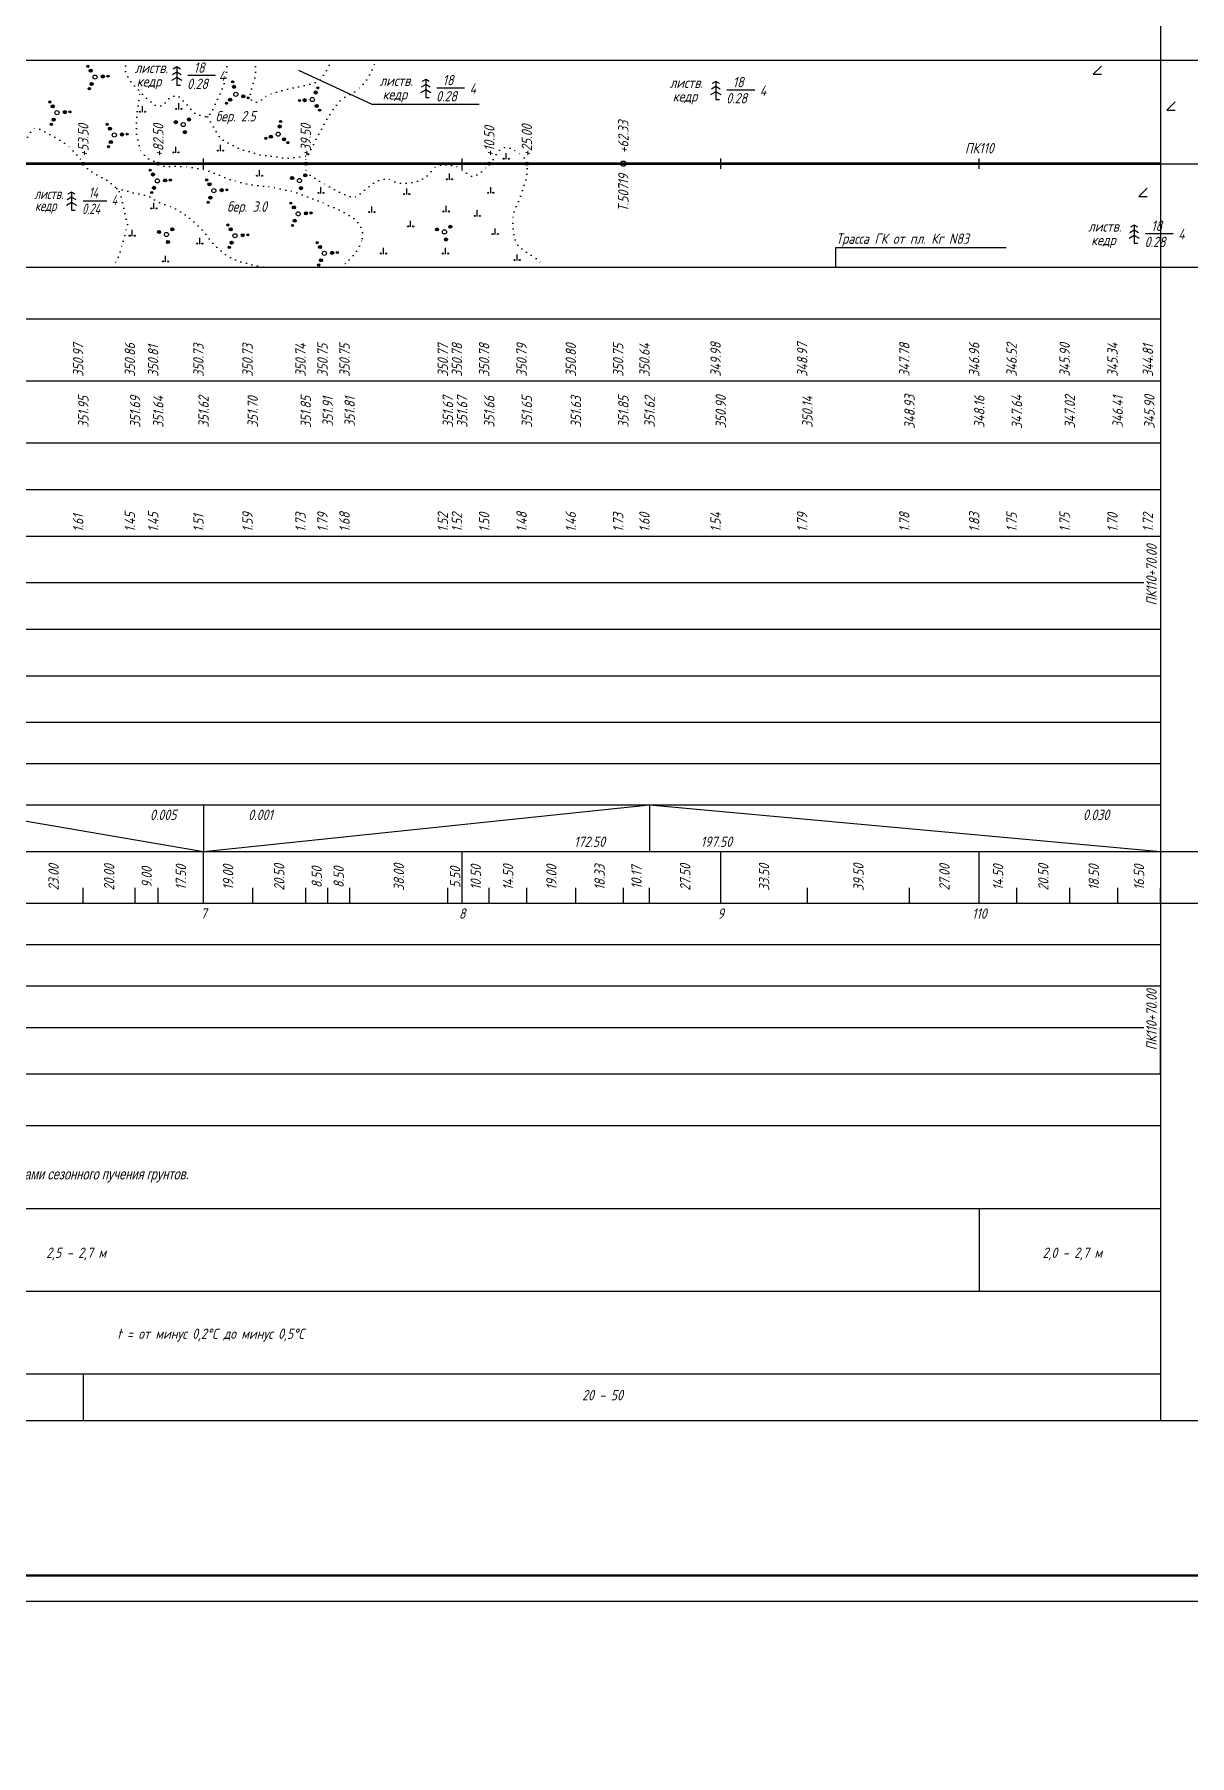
# Model space of a CAD drawing. Extents: x 0 to 1709, y -39 to 624.
# Drawn here: x 439.7 to 663.1, y 0 to 332.8 of the extents above; entities that cross this region are included whole.
import ezdxf
from ezdxf import colors
from ezdxf.entities.mleader import LeaderData, LeaderLine
from ezdxf.enums import TextEntityAlignment as Align
from ezdxf.math import Vec2, Vec3

# ---------------------------------------------------------------- set-up
doc = ezdxf.new("R2010")
doc.units = 0
doc.linetypes.add('ИИDot', pattern=[1, 0, -1])
doc.layers.add('ИИ_ОФОРМЛЕНИЕ_025', color=7, linetype='Continuous', lineweight=25)
doc.layers.add('ИИ_ПРОФИЛЬ_025', color=7, linetype='Continuous', lineweight=25)
for name, color, linetype in [('Отметки красные', 7, 'Continuous'), ('Подвал', 7, 'Continuous'), ('ТХ-Л', 140, 'Continuous')]:
    doc.layers.add(name, color=color, linetype=linetype)
doc.styles.add('VNIPISIMPLEXCUR', font='simplex.shx', dxfattribs={"width": 0.8, "oblique": 15})
doc.dimstyles.new('ИИ-1000-м-dm$2', dxfattribs={"dimtxt": 2.5, "dimasz": 2.5, "dimexe": 1.25, "dimexo": 0, "dimgap": 1, "dimtad": 2, "dimtoh": 1, "dimzin": 1, "dimdsep": 46, "dimtxsty": 'VNIPISIMPLEXCUR', "dimcen": 2.5, "dimaunit": 1, "dimazin": 0, "dimtfac": 1, "dimtmove": 1, "dimatfit": 2, "dimfxl": 1, "dimarcsym": 0})

# ---------------------------------------------------------------- blocks, each defined once
blk = doc.blocks.new('ИИ053952')
at = {"linetype": 'Continuous', "lineweight": 25}
h = blk.add_hatch(color=0, dxfattribs=at)
edge = h.paths.add_edge_path()
edge.add_arc((-1.31, 2.13), 0.2, 0, 360)
h = blk.add_hatch(color=0, dxfattribs=at)
edge = h.paths.add_edge_path()
edge.add_arc((-0.79, 1.28), 0.3, 0, 360)
h = blk.add_hatch(color=0, dxfattribs=at)
edge = h.paths.add_edge_path()
edge.add_arc((1.5, 0.04), 0.3, 0, 360)
h = blk.add_hatch(color=0, dxfattribs=at)
edge = h.paths.add_edge_path()
edge.add_arc((2.5, 0.07), 0.2, 0, 360)
h = blk.add_hatch(color=0, dxfattribs=at)
edge = h.paths.add_edge_path()
edge.add_arc((-1.19, -2.2), 0.2, 0, 360)
h = blk.add_hatch(color=0, dxfattribs=at)
edge = h.paths.add_edge_path()
edge.add_arc((-0.71, -1.32), 0.3, 0, 360)
at = {"color": 0, "linetype": 'Continuous', "lineweight": 25}
for centre, radius in [((-1.31, 2.13), 0.2), ((-0.79, 1.28), 0.3), ((0, 0), 0.4), ((1.5, 0.04), 0.3), ((2.5, 0.07), 0.2), ((-1.19, -2.2), 0.2), ((-0.71, -1.32), 0.3)]:
    blk.add_circle(centre, radius, dxfattribs=at)
blk = doc.blocks.new('ИИ05407')
at = {"linetype": 'Continuous', "lineweight": 25}
h = blk.add_hatch(color=0, dxfattribs=at)
edge = h.paths.add_edge_path()
edge.add_arc((-0.5, 0.1), 0.1, 0, 360)
h = blk.add_hatch(color=0, dxfattribs=at)
edge = h.paths.add_edge_path()
edge.add_arc((0.5, 0.1), 0.1, 0, 360)
at = {"color": 0, "linetype": 'Continuous', "lineweight": 25}
blk.add_lwpolyline([(0, 0), (0, 1.2)], dxfattribs=at)
for centre in [(-0.5, 0.1), (0.5, 0.1)]:
    blk.add_circle(centre, 0.1, dxfattribs=at)
blk = doc.blocks.new('ИИ053951')
at = {"linetype": 'Continuous', "lineweight": 25}
h = blk.add_hatch(color=0, dxfattribs=at)
edge = h.paths.add_edge_path()
edge.add_arc((-1.4, 0.53), 0.3, 0, 360)
h = blk.add_hatch(color=0, dxfattribs=at)
edge = h.paths.add_edge_path()
edge.add_arc((1.16, 0.95), 0.3, 0, 360)
h = blk.add_hatch(color=0, dxfattribs=at)
edge = h.paths.add_edge_path()
edge.add_arc((0.24, -1.48), 0.3, 0, 360)
at = {"color": 0, "linetype": 'Continuous', "lineweight": 25}
for centre, radius in [((-1.4, 0.53), 0.3), ((0, 0), 0.4), ((1.16, 0.95), 0.3), ((0.24, -1.48), 0.3)]:
    blk.add_circle(centre, radius, dxfattribs=at)
blk = doc.blocks.new('ИИ05382')
at = {"color": 0, "linetype": 'Continuous', "lineweight": 25}
blk.add_lwpolyline([(1.6, 1.6), (0, 0), (1.6, 0)], dxfattribs=at)
blk = doc.blocks.new('ИИ053672А')
at = {"color": 0, "linetype": 'Continuous'}
for points in [[(0.7, 3.1), (0, 3.5), (-0.7, 3.1)], [(0, 3.5), (0, 0), (0.7, 0)], [(1, 0.92), (0, 1.5), (-1, 0.92)], [(0.85, 2.01), (0, 2.5), (-0.85, 2.01)]]:
    blk.add_lwpolyline(points, dxfattribs=at)
at = {"color": 0, "linetype": 'Continuous', "style": 'VNIPISIMPLEXCUR', "oblique": 15, "width": 0.8}
blk.add_attdef('RACE1', text='', height=2, dxfattribs=at).set_placement((-2, 2.25), align=Align.RIGHT)
blk.add_attdef('HEIGHT', (2, 2.25), '', height=2, dxfattribs=at)
blk.add_attdef('RACE2', text='', height=2, dxfattribs=at).set_placement((-2, 1.25), align=Align.TOP_RIGHT)
blk.add_attdef('THICKNESS', text='', height=2, dxfattribs=at).set_placement((2, 1.25), align=Align.TOP_LEFT)
blk.add_attdef('DISTANCE', text='', height=2, dxfattribs=at).set_placement((8.5, 1.75), align=Align.MIDDLE_LEFT)
blk = doc.blocks.new('ИИ03А2Х4')
at = {"color": 0, "linetype": 'Continuous', "lineweight": 25}
blk.add_lwpolyline([(0, 0), (0, 594), (1682, 594), (1682, 0)], close=True, dxfattribs=at)
at = {"color": 0, "linetype": 'Continuous', "lineweight": 50}
blk.add_lwpolyline([(20, 5), (20, 589), (1677, 589), (1677, 5)], close=True, dxfattribs=at)
at = {"color": 0, "linetype": 'Continuous', "style": 'VNIPISIMPLEXCUR', "oblique": 15, "width": 0.8, "flags": 8}
blk.add_attdef('FORMAT', text='', height=2.5, dxfattribs=at).set_placement((1677, 1.25), align=Align.RIGHT)
blk = doc.blocks.new('ИИ15002')
at = {"linetype": 'Continuous', "lineweight": 25}
h = blk.add_hatch(color=0, dxfattribs=at)
edge = h.paths.add_edge_path()
edge.add_arc((0, 0), 0.3, 0, 360)
at = {"color": 0, "linetype": 'Continuous', "lineweight": 25}
blk.add_circle((0, 0), 0.3, dxfattribs=at)
at = {"color": 0, "linetype": 'Continuous', "style": 'VNIPISIMPLEXCUR', "oblique": 15, "width": 0.8}
blk.add_attdef('STATIONING', (1, 1.3), '', height=2, rotation=90, dxfattribs=at)
at = {"color": 7, "linetype": 'Continuous', "style": 'VNIPISIMPLEXCUR', "oblique": 15, "width": 0.8}
blk.add_attdef('HEIGHT', text='', height=2, dxfattribs=at).set_placement((0, -1.3), align=Align.TOP_CENTER)
blk = doc.blocks.new('*D28')
at = {"layer": 'Defpoints', "color": 0, "transparency": 16777216}
for p in [(776.65, 327.81), (778.93, 312.4), (122.44, 307.81), (1072.44, 307.81), (775.73, 287.81)]:
    blk.add_point(p, dxfattribs=at)
at = {"layer": 'ИИ_ПРОФИЛЬ_025', "color": 0, "lineweight": -2, "transparency": 16777216}
for p, q in [((780.01, 311.54), (784.53, 316.17)), ((784.53, 316.17), (792.1, 316.17))]:
    blk.add_line(p, q, dxfattribs=at)
blk.add_arc((776.19, 307.81), 5.34, 21.5746, 67.1139, dxfattribs=at)
at = {"layer": 'ИИ_ПРОФИЛЬ_025', "color": 0, "transparency": 16777216}
for points in [[(778.2, 312.41), (778.34, 313.06), (776.31, 313.15)], [(781.48, 309.84), (780.83, 309.71), (781.53, 307.81)]]:
    blk.add_solid(points, dxfattribs=at)
at = {"layer": 'ИИ_ПРОФИЛЬ_025', "color": 0, "transparency": 16777216, "insert": (788.56, 317.86), "char_height": 2, "attachment_point": 5, "style": 'VNIPISIMPLEXCUR'}
blk.add_mtext("88°41'", dxfattribs=at)

msp = doc.modelspace()

# ---------------------------------------------------------------- linework, layer by layer
at = {"layer": 'ИИ_ПРОФИЛЬ_025', "flags": 128}
for points in [[(122.4412, 327.81), (1122.4412, 327.81)], [(469.3961, 324.909), (474.774, 324.909)], [(525.6989, 319.2662), (505.0136, 319.2662), (490.8331, 325.8182)], [(517.5318, 322.4986), (522.9097, 322.4986)], [(573.6361, 322.1111), (579.014, 322.1111)], [(278.4412, 307.81), (759.7704, 307.81)], [(472.4412, 306.81), (472.4412, 308.81)], [(522.4412, 306.81), (522.4412, 308.81)], [(572.4412, 306.81), (572.4412, 308.81)], [(622.4412, 306.81), (622.4412, 308.81)], [(449.1687, 300.6336), (453.7088, 300.6336)], [(654.5454, 294.3304), (659.9234, 294.3304)], [(627.6026, 291.523), (594.6505, 291.523), (594.6505, 287.821)], [(122.4412, 287.821), (1122.4412, 287.821)], [(122.4412, 287.81), (1122.4412, 287.81)], [(122.4412, 277.81), (657.4412, 277.81)], [(122.4412, 265.81), (657.4412, 265.81)], [(122.4412, 253.81), (657.4412, 253.81)], [(122.4412, 244.81), (657.4412, 244.81)], [(122.4412, 235.81), (657.4412, 235.81)], [(122.4412, 226.81), (654.2412, 226.81)], [(122.4412, 217.81), (657.4412, 217.81)], [(122.4412, 208.81), (657.4412, 208.81)], [(122.4412, 199.81), (657.4412, 199.81)], [(122.4412, 191.81), (657.4412, 191.81)], [(122.4412, 183.81), (657.4412, 183.81)], [(122.4412, 174.81), (1122.4412, 174.81)], [(472.4412, 164.81), (472.4412, 174.81)], [(522.4412, 164.81), (522.4412, 174.81)], [(572.4412, 164.81), (572.4412, 174.81)], [(622.4412, 164.81), (622.4412, 174.81)], [(449.1912, 164.81), (449.1912, 167.81)], [(459.1912, 164.81), (459.1912, 167.81)], [(463.6912, 164.81), (463.6912, 167.81)], [(481.9412, 164.81), (481.9412, 167.81)], [(492.1912, 164.81), (492.1912, 167.81)], [(496.4412, 164.81), (496.4412, 167.81)], [(500.6912, 164.81), (500.6912, 167.81)], [(519.6912, 164.81), (519.6912, 167.81)], [(527.6912, 164.81), (527.6912, 167.81)], [(534.9412, 164.81), (534.9412, 167.81)], [(544.4412, 164.81), (544.4412, 167.81)], [(553.6062, 164.81), (553.6062, 167.81)], [(558.6912, 164.81), (558.6912, 167.81)], [(589.1912, 164.81), (589.1912, 167.81)], [(608.9412, 164.81), (608.9412, 167.81)], [(629.6912, 164.81), (629.6912, 167.81)], [(639.9412, 164.81), (639.9412, 167.81)], [(649.1912, 164.81), (649.1912, 167.81)], [(657.4412, 164.81), (657.4412, 167.81)], [(122.4412, 164.81), (1122.4412, 164.81)], [(122.4412, 156.81), (657.4412, 156.81)], [(122.4412, 148.81), (657.4412, 148.81)], [(122.4412, 140.81), (654.2412, 140.81)], [(122.4412, 131.81), (657.4412, 131.81)], [(122.4412, 121.81), (657.4412, 121.81)], [(657.4412, 121.81), (657.4412, 64.81)], [(122.4412, 105.81), (657.4412, 105.81)], [(622.4412, 105.81), (622.4412, 89.81)], [(122.4412, 89.81), (657.4412, 89.81)], [(122.4412, 73.81), (657.4412, 73.81)], [(449.1912, 73.81), (449.1912, 64.81)], [(122.4412, 64.81), (1122.4412, 64.81)], [(122.4412, 34.81), (1122.4412, 34.81)]]:
    msp.add_lwpolyline(points, dxfattribs=at)
at = {"layer": 'ИИ_ПРОФИЛЬ_025', "linetype": 'ИИDot', "flags": 128}
for points in [[(457.2752, 327.81), (457.3809, 325.2513), (458.4997, 323.5457), (460.1866, 321.7175), (461.6828, 320.1905), (463.2439, 319.0261), (464.5449, 319.0261), (465.4903, 320.2314), (466.2535, 320.8595), (467.5978, 320.8595), (469.0289, 319.4296), (469.9656, 318.352), (471.0931, 317.2796), (472.1685, 317.1009), (473.2141, 316.8602), (474.1373, 318.0405), (474.8052, 319.5624), (475.7072, 321.4417), (476.3316, 323.0095), (476.826, 324.5772), (476.9127, 326.0123), (476.9127, 327.81)], [(497.2209, 327.81), (495.8404, 325.2023), (495.4527, 324.6108), (495.0544, 324.1435), (494.6453, 323.8004), (494.4368, 323.6753), (493.8134, 323.4323), (492.1149, 322.978), (488.5201, 322.2064), (487.6281, 321.9889), (486.8242, 321.7633), (486.1085, 321.5296), (485.4809, 321.2878), (484.9415, 321.038), (484.4903, 320.78), (483.5245, 320.0648), (483.2496, 319.9084), (482.9923, 319.7975), (482.7527, 319.732), (482.5307, 319.7121), (482.3264, 319.7375), (482.1397, 319.8085), (481.8313, 320.0299), (481.6177, 320.3194), (481.4989, 320.6769), (481.4748, 321.1024), (481.5823, 321.8578), (481.8351, 322.7451), (482.2126, 323.7832), (482.3158, 324.2086), (482.3938, 324.6862), (482.4745, 325.798), (482.4547, 327.1185), (482.4082, 327.81)], [(538.0509, 287.81), (537.9455, 288.1137), (537.7689, 288.4614), (537.5446, 288.7854), (537.2724, 289.086), (536.9525, 289.363), (534.4233, 291.0207), (533.7864, 291.4684), (533.494, 291.7192), (533.2325, 292.0288), (533.0021, 292.3974), (532.8027, 292.8249), (532.6344, 293.3113), (532.4971, 293.8567), (532.3908, 294.4609), (532.2697, 295.7925), (532.2605, 296.9839), (532.2972, 297.5069), (532.3614, 297.9815), (532.4532, 298.4077), (532.5726, 298.7853), (533.241, 300.2524), (533.8417, 301.836), (534.4991, 303.8198), (534.8162, 305.0557), (534.9886, 306.1249), (535.0204, 306.597), (535.016, 307.0275), (534.9755, 307.4164), (534.8236, 308.0969), (534.6026, 308.6663), (534.3126, 309.1245), (534.1417, 309.312), (533.5433, 309.7616), (532.6226, 310.3309), (531.8537, 310.7366), (531.3681, 310.9134), (530.924, 310.9893), (530.5215, 310.9643), (530.1563, 310.8354), (529.8031, 310.5843), (529.4575, 310.208), (529.1196, 309.7065), (528.771, 309.0895), (528.3003, 308.4157), (527.689, 307.6948), (526.9371, 306.9268), (526.0761, 306.1544), (525.6712, 305.8574), (525.2938, 305.634), (524.944, 305.4844), (524.6217, 305.4085), (524.3269, 305.4062), (524.0597, 305.4777), (523.82, 305.6228), (522.6689, 306.4874), (521.9578, 306.9625), (521.4224, 307.2312), (520.7745, 307.4257), (520.014, 307.5458), (519.1411, 307.5917), (518.6906, 307.5736), (518.2681, 307.5107), (517.8737, 307.403), (517.5073, 307.2504), (517.1691, 307.053), (516.8589, 306.8108), (516.5768, 306.5237), (516.0599, 305.8512), (515.7515, 305.5379), (515.3974, 305.252), (514.9978, 304.9934), (514.5525, 304.7623), (514.0616, 304.5585), (513.5251, 304.382), (512.943, 304.2329), (512.3488, 304.1194), (511.776, 304.0498), (511.2246, 304.0239), (510.6947, 304.0418), (510.1861, 304.1036), (509.699, 304.2091), (509.2332, 304.3585), (508.3501, 304.7285), (507.9012, 304.829), (507.442, 304.8531), (506.9725, 304.8007), (506.4928, 304.672), (506.0029, 304.4668), (505.5028, 304.1853), (504.4985, 303.4453), (502.9555, 302.2007), (502.2524, 301.5648), (502.0468, 301.4295), (501.7688, 301.3626), (501.4184, 301.364), (500.9957, 301.4337), (500.5007, 301.5717), (499.9333, 301.7781), (499.2936, 302.0529), (497.8462, 302.7717), (495.7955, 303.8805), (493.9776, 304.9619), (493.4234, 305.3163), (492.9361, 305.6873), (492.5567, 306.0945), (492.2851, 306.5381), (492.1215, 307.0179), (492.0657, 307.534), (492.1179, 308.0863), (492.2779, 308.675), (492.5458, 309.2999), (494.5345, 313.1352), (496.092, 316.0317), (496.6552, 317.0206), (497.2154, 317.9074), (497.7725, 318.6921), (498.3265, 319.3747), (498.8775, 319.9552), (499.4255, 320.4336), (499.9704, 320.81), (501.0449, 321.3348), (501.5619, 321.6402), (502.0634, 322.0003), (502.5493, 322.4151), (503.0197, 322.8847), (503.4745, 323.409), (503.9138, 323.9881), (504.3375, 324.6219), (504.727, 325.2811), (505.0638, 325.9364), (505.3477, 326.5878), (505.5789, 327.2353), (505.7382, 327.81)], [(503.1129, 293.381), (503.1582, 293.9078), (503.1501, 294.4056), (503.0887, 294.8743), (502.9739, 295.314), (502.8057, 295.7246), (502.5841, 296.1062), (502.3092, 296.4587), (501.9809, 296.7822), (501.212, 297.3893), (500.325, 297.9747), (499.32, 298.5384), (498.197, 299.0804), (495.5275, 300.2276), (492.2467, 301.5442), (491.3314, 301.8806), (490.3785, 302.1892), (489.3882, 302.4699), (488.3602, 302.7227), (487.2948, 302.9476), (486.1919, 303.1447), (485.0514, 303.3139), (482.7055, 303.596), (481.5953, 303.7638), (480.5428, 303.9585), (479.548, 304.1801), (478.6109, 304.4286), (477.7315, 304.7041), (476.9098, 305.0065), (475.4057, 305.6636), (474.6557, 305.9614), (473.8958, 306.2292), (473.1259, 306.4671), (472.346, 306.675), (471.5563, 306.8529), (470.7566, 307.0008), (469.1476, 307.2091), (467.6404, 307.3145), (466.2552, 307.3193), (464.992, 307.2237), (461.6075, 308.8459), (460.2361, 310.3571), (459.4451, 313.4687), (459.5108, 317.1183), (460.1866, 321.7175)], [(473.2141, 316.8602), (475.731, 312.6239), (479.3749, 310.7043), (483.2274, 309.5487), (488.5871, 308.8612), (492.5458, 309.2999)], [(457.7341, 296.0253), (456.7758, 300.192), (456.4671, 301.7205), (456.374, 301.986), (456.0866, 302.5154), (455.6641, 303.0427), (455.1066, 303.568), (454.2134, 304.2695), (453.4086, 304.8008), (451.8346, 305.6331), (450.4448, 306.4627), (449.8644, 307.0044), (449.2384, 307.847), (448.9023, 308.2408), (448.6187, 308.682), (447.9706, 309.486), (447.4757, 310.0507), (446.9816, 310.6097), (446.419, 311.1195), (445.4262, 311.8573), (444.2386, 312.6155), (442.0629, 313.8272), (440.555, 314.5987), (440.335, 314.6826), (440.1238, 314.7222), (439.9212, 314.7177), (439.7273, 314.669), (439.5421, 314.576), (439.3656, 314.4389), (439.1977, 314.2575), (438.7287, 313.5247), (437.7959, 311.8581), (437.6615, 311.5149), (437.5698, 311.0772), (437.5209, 310.5448), (437.5147, 309.9179), (437.5514, 309.1964), (437.6308, 308.3803), (437.9179, 306.4643)], [(455.6641, 303.0427), (459.1233, 302.1354), (461.6502, 301.6315), (462.4599, 301.0841), (463.3662, 300.5825), (464.369, 300.1267), (466.0398, 299.5071), (466.6063, 299.2653), (467.1679, 298.9914), (467.7246, 298.6852), (468.8235, 297.9765), (469.9028, 297.1391), (470.9152, 296.2434), (471.8133, 295.3596), (472.5969, 294.4877), (473.9333, 292.781), (474.7106, 291.9487), (475.5981, 291.1308), (476.5958, 290.3274), (477.1709, 289.9406), (477.8435, 289.5763), (478.6135, 289.2347), (479.481, 288.9157), (480.4459, 288.6192), (481.5083, 288.3454), (482.6681, 288.0941), (484.3366, 287.81)], [(454.832, 287.81), (454.8747, 287.8682), (455.4499, 288.7844), (455.7079, 289.2523), (455.9777, 289.8597), (456.2908, 290.7394), (456.6472, 291.8914), (457.4898, 295.0126), (457.7341, 296.0253)], [(498.9217, 287.81), (499.093, 287.9227), (499.8504, 288.5408), (500.5521, 289.2015), (501.1698, 289.8464), (501.7035, 290.4753), (502.1533, 291.0882), (502.5191, 291.6853), (502.801, 292.2664), (502.9989, 292.8317), (503.1129, 293.381)]]:
    msp.add_lwpolyline(points, dxfattribs=at)
at = {"layer": 'ИИ_ПРОФИЛЬ_025'}
msp.add_circle((553.6062, 307.81), 0.5, dxfattribs=at)
at = {"layer": 'Подвал'}
for p, q in [((420.0212, 183.81), (472.4412, 174.81)), ((472.4412, 183.81), (472.4412, 174.81)), ((472.4412, 183.81), (472.4412, 174.81)), ((472.4412, 174.81), (558.6915, 183.81)), ((558.6915, 183.81), (558.6915, 174.81)), ((558.6915, 183.81), (558.6915, 174.81)), ((558.6915, 183.81), (657.4412, 174.81)), ((657.4412, 183.81), (657.4412, 174.81)), ((657.4412, 131.81), (657.4412, 140.81))]:
    msp.add_line(p, q, dxfattribs=at)
at = {"layer": 'ТХ-Л', "ltscale": 100}
msp.add_lwpolyline([(657.4412, 337.81), (657.4412, 121.81)], dxfattribs=at)
at = {"layer": 'ТХ-Л', "const_width": 0.5}
msp.add_lwpolyline([(278.4412, 307.81), (657.4412, 307.81)], dxfattribs=at)

# ---------------------------------------------------------------- block references
at = {"layer": 'ИИ_ОФОРМЛЕНИЕ_025'}
msp.add_blockref('ИИ03А2Х4', (27.4412, 29.81), dxfattribs=at)
at = {"layer": 'ИИ_ПРОФИЛЬ_025'}
for name, p, rotation in [('ИИ053952', (451.4614, 324.5635), 242.2202038140823), ('ИИ05382', (644.4717, 325.0953), 359.9999260363045), ('ИИ053952', (478.6725, 321.2321), 222.4613487771603), ('ИИ053952', (444.1089, 317.6689), 242.2202038140823), ('ИИ05407', (467.6515, 318.3174), 359.9999260363045), ('ИИ053952', (493.4716, 320.2165), 182.9200689339441), ('ИИ05382', (658.7003, 318.1951), 359.9999260363045), ('ИИ05407', (460.6247, 317.7611), 359.9999260363045), ('ИИ053951', (468.5086, 315.375), 242.2202038140823), ('ИИ053952', (486.8612, 313.5254), 197.3876667957291), ('ИИ053952', (455.1756, 313.3503), 242.2202038140823), ('ИИ05407', (467.1009, 309.8952), 359.9999260363045), ('ИИ05407', (475.7219, 310.2507), 359.9999260363045), ('ИИ05407', (530.9659, 308.6714), 359.9999260363045), ('ИИ053952', (463.5135, 304.4859), 242.2202038140823), ('ИИ05407', (483.2488, 305.3811), 359.9999260363045), ('ИИ053951', (490.9951, 304.5526), 242.2202038140823), ('ИИ053952', (474.4285, 302.5918), 242.2202038140823), ('ИИ05407', (495.1382, 302.0558), 359.9999260363045), ('ИИ05407', (511.727, 301.841), 359.9999260363045), ('ИИ05407', (519.9736, 304.7136), 359.9999260363045), ('ИИ05407', (527.9703, 302.0908), 359.9999260363045), ('ИИ05382', (653.275, 301.4869), 359.9999260363045), ('ИИ05407', (462.8351, 299.0676), 359.9999260363045), ('ИИ053952', (490.7253, 298.1217), 242.2202038140823), ('ИИ05407', (504.9798, 298.3441), 359.9999260363045), ('ИИ05407', (519.3489, 298.469), 359.9999260363045), ('ИИ053951', (465.2614, 294.1263), 242.2202038140823), ('ИИ053952', (478.5217, 293.8788), 242.2202038140823), ('ИИ05407', (512.4767, 295.5965), 359.9999260363045), ('ИИ053951', (519.0181, 294.6239), 242.2202038140823), ('ИИ05407', (525.372, 297.6232), 359.9999260363045), ('ИИ05407', (458.6503, 293.7938), 359.9999260363045), ('ИИ05407', (471.7062, 292.2561), 359.9999260363045), ('ИИ053952', (495.8039, 290.4694), 242.2202038140823), ('ИИ05407', (528.8449, 294.0978), 359.9999260363045), ('ИИ05407', (465.0951, 288.8066), 359.9999260363045), ('ИИ05407', (507.2289, 290.351), 359.9999260363045), ('ИИ05407', (519.2239, 290.351), 359.9999260363045), ('ИИ05407', (533.0614, 289.0765), 359.9999260363045)]:
    msp.add_blockref(name, p, dxfattribs=dict(at, rotation=rotation))
ref = msp.add_blockref('ИИ053672А', (467.2514, 323.0123), dxfattribs=dict(at, rotation=359.9999260363045))
ref.add_attrib('RACE1', 'листв.', dxfattribs={"layer": '0', "color": 0, "linetype": 'Continuous', "height": 2, "rotation": 359.999926, "style": 'VNIPISIMPLEXCUR', "oblique": 15, "width": 0.8}).set_placement((465.5581, 325.3433), align=Align.RIGHT)
ref.add_attrib('RACE2', 'кедр', dxfattribs={"layer": '0', "color": 0, "linetype": 'Continuous', "height": 2, "rotation": 359.999926, "style": 'VNIPISIMPLEXCUR', "oblique": 15, "width": 0.8}).set_placement((464.2543, 324.7337), align=Align.TOP_RIGHT)
ref.add_attrib('HEIGHT', '18', (470.5336, 325.3907), dxfattribs={"layer": '0', "color": 0, "linetype": 'Continuous', "height": 2, "rotation": 359.999926, "style": 'VNIPISIMPLEXCUR', "oblique": 15, "width": 0.8})
ref.add_attrib('THICKNESS', '0.28', dxfattribs={"layer": '0', "color": 0, "linetype": 'Continuous', "height": 2, "rotation": 359.999926, "style": 'VNIPISIMPLEXCUR', "oblique": 15, "width": 0.8}).set_placement((469.2514, 324.2623), align=Align.TOP_LEFT)
ref.add_attrib('DISTANCE', '4', dxfattribs={"layer": '0', "color": 0, "linetype": 'Continuous', "height": 2, "rotation": 359.999926, "style": 'VNIPISIMPLEXCUR', "oblique": 15, "width": 0.8}).set_placement((475.3603, 324.7602), align=Align.MIDDLE_LEFT)
ref = msp.add_blockref('ИИ053672А', (515.3871, 320.6019), dxfattribs=dict(at, rotation=359.9999260363045))
ref.add_attrib('RACE1', 'листв.', dxfattribs={"layer": '0', "color": 0, "linetype": 'Continuous', "height": 2, "rotation": 359.999926, "style": 'VNIPISIMPLEXCUR', "oblique": 15, "width": 0.8}).set_placement((512.8963, 322.8517), align=Align.RIGHT)
ref.add_attrib('RACE2', 'кедр', dxfattribs={"layer": '0', "color": 0, "linetype": 'Continuous', "height": 2, "rotation": 359.999926, "style": 'VNIPISIMPLEXCUR', "oblique": 15, "width": 0.8}).set_placement((511.7905, 322.2228), align=Align.TOP_RIGHT)
ref.add_attrib('HEIGHT', '18', (518.6693, 322.9803), dxfattribs={"layer": '0', "color": 0, "linetype": 'Continuous', "height": 2, "rotation": 359.999926, "style": 'VNIPISIMPLEXCUR', "oblique": 15, "width": 0.8})
ref.add_attrib('THICKNESS', '0.28', dxfattribs={"layer": '0', "color": 0, "linetype": 'Continuous', "height": 2, "rotation": 359.999926, "style": 'VNIPISIMPLEXCUR', "oblique": 15, "width": 0.8}).set_placement((517.3871, 321.8519), align=Align.TOP_LEFT)
ref.add_attrib('DISTANCE', '4', dxfattribs={"layer": '0', "color": 0, "linetype": 'Continuous', "height": 2, "rotation": 359.999926, "style": 'VNIPISIMPLEXCUR', "oblique": 15, "width": 0.8}).set_placement((523.8871, 322.3519), align=Align.MIDDLE_LEFT)
ref = msp.add_blockref('ИИ053672А', (571.4914, 320.2144), dxfattribs=dict(at, rotation=359.9999260363045))
ref.add_attrib('RACE1', 'листв.', dxfattribs={"layer": '0', "color": 0, "linetype": 'Continuous', "height": 2, "rotation": 359.999926, "style": 'VNIPISIMPLEXCUR', "oblique": 15, "width": 0.8}).set_placement((569.0006, 322.4642), align=Align.RIGHT)
ref.add_attrib('RACE2', 'кедр', dxfattribs={"layer": '0', "color": 0, "linetype": 'Continuous', "height": 2, "rotation": 359.999926, "style": 'VNIPISIMPLEXCUR', "oblique": 15, "width": 0.8}).set_placement((567.8948, 321.8353), align=Align.TOP_RIGHT)
ref.add_attrib('HEIGHT', '18', (574.7736, 322.5928), dxfattribs={"layer": '0', "color": 0, "linetype": 'Continuous', "height": 2, "rotation": 359.999926, "style": 'VNIPISIMPLEXCUR', "oblique": 15, "width": 0.8})
ref.add_attrib('THICKNESS', '0.28', dxfattribs={"layer": '0', "color": 0, "linetype": 'Continuous', "height": 2, "rotation": 359.999926, "style": 'VNIPISIMPLEXCUR', "oblique": 15, "width": 0.8}).set_placement((573.4914, 321.4644), align=Align.TOP_LEFT)
ref.add_attrib('DISTANCE', '4', dxfattribs={"layer": '0', "color": 0, "linetype": 'Continuous', "height": 2, "rotation": 359.999926, "style": 'VNIPISIMPLEXCUR', "oblique": 15, "width": 0.8}).set_placement((579.9914, 321.9644), align=Align.MIDDLE_LEFT)
for p, values in [((449.1912, 307.81), {'STATIONING': '+53.50'}), ((463.6912, 307.81), {'STATIONING': '+82.50'}), ((492.1912, 307.81), {'STATIONING': '+39.50'}), ((527.6912, 307.81), {'STATIONING': '+10.50'}), ((534.9412, 307.81), {'STATIONING': '+25.00'})]:
    msp.add_blockref('ИИ15002', p, dxfattribs=at).add_auto_attribs(values)
ref = msp.add_blockref('ИИ053672А', (446.9267, 298.8392), dxfattribs=dict(at, rotation=359.9999260363045))
ref.add_attrib('RACE1', 'листв.', dxfattribs={"layer": '0', "color": 0, "linetype": 'Continuous', "height": 2, "rotation": 359.999926, "style": 'VNIPISIMPLEXCUR', "oblique": 15, "width": 0.7}).set_placement((445.3323, 300.9817), align=Align.RIGHT)
ref.add_attrib('RACE2', 'кедр', dxfattribs={"layer": '0', "color": 0, "linetype": 'Continuous', "height": 2, "rotation": 359.999926, "style": 'VNIPISIMPLEXCUR', "oblique": 15, "width": 0.7}).set_placement((443.9751, 300.684), align=Align.TOP_RIGHT)
ref.add_attrib('HEIGHT', '14', (450.2089, 301.2176), dxfattribs={"layer": '0', "color": 0, "linetype": 'Continuous', "height": 2, "rotation": 359.999926, "style": 'VNIPISIMPLEXCUR', "oblique": 15, "width": 0.7})
ref.add_attrib('THICKNESS', '0.24', dxfattribs={"layer": '0', "color": 0, "linetype": 'Continuous', "height": 2, "rotation": 359.999926, "style": 'VNIPISIMPLEXCUR', "oblique": 15, "width": 0.7}).set_placement((448.9267, 300.0892), align=Align.TOP_LEFT)
ref.add_attrib('DISTANCE', '4', dxfattribs={"layer": '0', "color": 0, "linetype": 'Continuous', "height": 2, "rotation": 359.999926, "style": 'VNIPISIMPLEXCUR', "oblique": 15, "width": 0.7}).set_placement((454.6223, 300.7812), align=Align.MIDDLE_LEFT)
ref = msp.add_blockref('ИИ053672А', (652.4007, 292.4337), dxfattribs=dict(at, rotation=359.9999260363045))
ref.add_attrib('RACE1', 'листв.', dxfattribs={"layer": '0', "color": 0, "linetype": 'Continuous', "height": 2, "rotation": 359.999926, "style": 'VNIPISIMPLEXCUR', "oblique": 15, "width": 0.8}).set_placement((649.9099, 294.6835), align=Align.RIGHT)
ref.add_attrib('RACE2', 'кедр', dxfattribs={"layer": '0', "color": 0, "linetype": 'Continuous', "height": 2, "rotation": 359.999926, "style": 'VNIPISIMPLEXCUR', "oblique": 15, "width": 0.8}).set_placement((648.8042, 294.0546), align=Align.TOP_RIGHT)
ref.add_attrib('HEIGHT', '18', (655.6829, 294.8121), dxfattribs={"layer": '0', "color": 0, "linetype": 'Continuous', "height": 2, "rotation": 359.999926, "style": 'VNIPISIMPLEXCUR', "oblique": 15, "width": 0.8})
ref.add_attrib('THICKNESS', '0.28', dxfattribs={"layer": '0', "color": 0, "linetype": 'Continuous', "height": 2, "rotation": 359.999926, "style": 'VNIPISIMPLEXCUR', "oblique": 15, "width": 0.8}).set_placement((654.4007, 293.6837), align=Align.TOP_LEFT)
ref.add_attrib('DISTANCE', '4', dxfattribs={"layer": '0', "color": 0, "linetype": 'Continuous', "height": 2, "rotation": 359.999926, "style": 'VNIPISIMPLEXCUR', "oblique": 15, "width": 0.8}).set_placement((660.9007, 294.1837), align=Align.MIDDLE_LEFT)

# ---------------------------------------------------------------- texts
at = {"layer": 'ИИ_ПРОФИЛЬ_025', "style": 'VNIPISIMPLEXCUR', "oblique": 15, "width": 0.8}
for s, p in [('бер. 2.5', (474.7735, 315.9955)), ('бер. 3.0', (476.9875, 298.5292))]:
    msp.add_text(s, height=2, rotation=359.999926, dxfattribs=at).set_placement(p)
msp.add_text('+62.33', height=2, rotation=90, dxfattribs=at).set_placement((553.6062, 309.81), align=Align.MIDDLE_LEFT)
for s, p in [('ПК110', (622.4412, 309.81)), ('7', (472.4412, 161.81)), ('8', (522.4412, 161.81)), ('9', (572.4412, 161.81)), ('110', (622.4412, 161.81))]:
    msp.add_text(s, height=2, dxfattribs=at).set_placement(p, align=Align.CENTER)
msp.add_text('Т.50719', height=2, rotation=90, dxfattribs=at).set_placement((553.6062, 305.81), align=Align.MIDDLE_RIGHT)
msp.add_text('Трасса ГК от пл. Кг N83', height=2, dxfattribs=at).set_placement((594.735, 292.317))
for s, p in [('351.95', (450.1912, 259.81)), ('351.69', (460.1912, 259.81)), ('351.64', (464.6912, 259.81)), ('351.62', (473.4412, 259.81)), ('351.70', (482.9412, 259.81)), ('351.85', (493.1912, 259.81)), ('351.91', (497.4412, 259.81)), ('351.81', (501.6912, 259.81)), ('351.67', (520.6912, 259.81)), ('351.67', (523.4412, 259.81)), ('351.66', (528.6912, 259.81)), ('351.65', (535.9412, 259.81)), ('351.63', (545.4412, 259.81)), ('351.85', (554.6062, 259.81)), ('351.62', (559.6912, 259.81)), ('350.90', (573.4412, 259.81)), ('350.14', (590.1912, 259.81)), ('348.93', (609.9412, 259.81)), ('348.16', (623.4412, 259.81)), ('347.64', (630.6912, 259.81)), ('347.02', (640.9412, 259.81)), ('346.41', (650.1912, 259.81)), ('345.90', (656.3201, 259.81))]:
    msp.add_text(s, height=2, rotation=90, dxfattribs=at).set_placement(p, align=Align.CENTER)
for p in [(656.7412, 234.1671), (656.7412, 148.1671)]:
    msp.add_text('ПК110+70.00', height=2, rotation=90, dxfattribs=at).set_placement(p, align=Align.RIGHT)
for s, p in [('23.00', (443.4412, 169.81)), ('20.00', (454.1912, 169.81)), ('9.00', (461.4412, 169.81)), ('17.50', (468.0662, 169.81)), ('19.00', (477.1912, 169.81)), ('20.50', (487.0662, 169.81)), ('8.50', (494.3162, 169.81)), ('8.50', (498.5662, 169.81)), ('38.00', (510.1912, 169.81)), ('5.50', (521.0662, 169.81)), ('10.50', (525.0662, 169.81)), ('14.50', (531.3162, 169.81)), ('19.00', (539.6912, 169.81)), ('18.33', (549.0237, 169.81)), ('10.17', (556.1487, 169.81)), ('27.50', (565.5662, 169.81)), ('33.50', (580.8162, 169.81)), ('39.50', (599.0662, 169.81)), ('27.00', (615.6912, 169.81)), ('14.50', (626.0662, 169.81)), ('20.50', (634.8162, 169.81)), ('18.50', (644.5662, 169.81)), ('16.50', (653.3162, 169.81))]:
    msp.add_text(s, height=2, rotation=90, dxfattribs=at).set_placement(p, align=Align.MIDDLE_CENTER)
for s, p in [('2,5 - 2,7 м', (447.7967, 98.2289)), ('2,0 - 2,7 м', (640.4183, 98.2289)), ('t = от минус 0,2%%DC до минус 0,5%%DC ', (474.3546, 82.5712)), ('20 - 50', (549.5785, 70.6865))]:
    msp.add_text(s, height=2, dxfattribs=at).set_placement(p, align=Align.TOP_CENTER)
at = {"layer": 'ИИ_ПРОФИЛЬ_025', "insert": (380.964, 116.7468), "char_height": 2, "width": 248.670138, "attachment_point": 2, "style": 'VNIPISIMPLEXCUR'}
msp.add_mtext('Элювиальные, элювиально-делювиальные {\\A1;(e, ed N-Q, Q)} и {\\A1;юрские (J\\H0.7x;\\S^ 1-3;\\H1.4286x;) отложения.\\P\\Fc:\\3dservice\\simplex|c204;\\H0.99998x;Прерывистое распространение ММГ. Мерзлота сливающегося и несливающегося типов. Характерны мерзлотные явления, связанные с процессами сезонного пучения грунтов.}', dxfattribs=at)
at = {"layer": 'Отметки красные', "char_height": 2, "attachment_point": 7, "rotation": 89.999982, "style": 'VNIPISIMPLEXCUR'}
for s, insert in [('\\W0.800;\\W0.8;\\Q15.0;350.97', (449.1912, 266.61)), ('\\W0.800;\\W0.8;\\Q15.0;350.86', (459.1912, 266.61)), ('\\W0.800;\\W0.8;\\Q15.0;350.81', (463.6912, 266.61)), ('\\W0.800;\\W0.8;\\Q15.0;350.73', (472.4412, 266.61)), ('\\W0.800;\\W0.8;\\Q15.0;350.73', (481.9412, 266.61)), ('\\W0.800;\\W0.8;\\Q15.0;350.74', (492.1912, 266.61)), ('\\W0.800;\\W0.8;\\Q15.0;350.75', (496.4412, 266.61)), ('\\W0.800;\\W0.8;\\Q15.0;350.75', (500.6912, 266.61)), ('\\W0.800;\\W0.8;\\Q15.0;350.77', (519.6912, 266.61)), ('\\W0.800;\\W0.8;\\Q15.0;350.78', (522.4412, 266.61)), ('\\W0.800;\\W0.8;\\Q15.0;350.78', (527.6912, 266.61)), ('\\W0.800;\\W0.8;\\Q15.0;350.79', (534.9412, 266.61)), ('\\W0.800;\\W0.8;\\Q15.0;350.80', (544.4412, 266.61)), ('\\W0.800;\\W0.8;\\Q15.0;350.75', (553.6062, 266.61)), ('\\W0.800;\\W0.8;\\Q15.0;350.64', (558.6912, 266.61)), ('\\W0.800;\\W0.8;\\Q15.0;349.98', (572.4412, 266.61)), ('\\W0.800;\\W0.8;\\Q15.0;348.97', (589.1912, 266.61)), ('\\W0.800;\\W0.8;\\Q15.0;347.78', (608.9412, 266.61)), ('\\W0.800;\\W0.8;\\Q15.0;346.96', (622.4412, 266.61)), ('\\W0.800;\\W0.8;\\Q15.0;346.52', (629.6912, 266.61)), ('\\W0.800;\\W0.8;\\Q15.0;345.90', (639.9412, 266.61)), ('\\W0.800;\\W0.8;\\Q15.0;345.34', (649.1912, 266.61)), ('\\W0.800;\\W0.8;\\Q15.0;344.81', (656.0376, 266.61))]:
    msp.add_mtext(s, dxfattribs=dict(at, insert=insert))
at = {"layer": 'Подвал', "char_height": 2, "attachment_point": 7, "rotation": 89.999982, "style": 'VNIPISIMPLEXCUR'}
for s, insert in [('\\W0.800;\\W0.8;\\Q15.0;1.61', (449.1912, 236.61)), ('\\W0.800;\\W0.8;\\Q15.0;1.45', (459.1912, 236.61)), ('\\W0.800;\\W0.8;\\Q15.0;1.45', (463.6912, 236.61)), ('\\W0.800;\\W0.8;\\Q15.0;1.51', (472.4412, 236.61)), ('\\W0.800;\\W0.8;\\Q15.0;1.59', (481.9412, 236.61)), ('\\W0.800;\\W0.8;\\Q15.0;1.73', (492.1912, 236.61)), ('\\W0.800;\\W0.8;\\Q15.0;1.79', (496.4412, 236.61)), ('\\W0.800;\\W0.8;\\Q15.0;1.68', (500.6912, 236.61)), ('\\W0.800;\\W0.8;\\Q15.0;1.52', (519.6912, 236.61)), ('\\W0.800;\\W0.8;\\Q15.0;1.52', (522.4412, 236.61)), ('\\W0.800;\\W0.8;\\Q15.0;1.50', (527.6912, 236.61)), ('\\W0.800;\\W0.8;\\Q15.0;1.48', (534.9412, 236.61)), ('\\W0.800;\\W0.8;\\Q15.0;1.46', (544.4412, 236.61)), ('\\W0.800;\\W0.8;\\Q15.0;1.73', (553.6062, 236.61)), ('\\W0.800;\\W0.8;\\Q15.0;1.60', (558.6912, 236.61)), ('\\W0.800;\\W0.8;\\Q15.0;1.54', (572.4412, 236.61)), ('\\W0.800;\\W0.8;\\Q15.0;1.79', (589.1912, 236.61)), ('\\W0.800;\\W0.8;\\Q15.0;1.78', (608.9412, 236.61)), ('\\W0.800;\\W0.8;\\Q15.0;1.83', (622.4412, 236.61)), ('\\W0.800;\\W0.8;\\Q15.0;1.75', (629.6912, 236.61)), ('\\W0.800;\\W0.8;\\Q15.0;1.75', (639.9412, 236.61)), ('\\W0.800;\\W0.8;\\Q15.0;1.70', (649.1912, 236.61)), ('\\W0.800;\\W0.8;\\Q15.0;1.72', (656.0376, 236.61))]:
    msp.add_mtext(s, dxfattribs=dict(at, insert=insert))
at = {"layer": 'Подвал', "char_height": 2, "style": 'VNIPISIMPLEXCUR'}
for s, insert, attachment_point in [('\\W0.800;\\W0.8;\\Q15.0;0.005', (467.1992, 182.91), 3), ('\\W0.800;\\W0.8;\\Q15.0;0.001', (481.0662, 182.91), 1), ('\\W0.800;\\W0.8;\\Q15.0;0.030', (647.5662, 182.91), 3), ('\\W0.800;\\W0.8;\\Q15.0;172.50', (550.0665, 175.71), 9), ('\\W0.800;\\W0.8;\\Q15.0;197.50', (568.5665, 175.71), 7)]:
    msp.add_mtext(s, dxfattribs=dict(at, insert=insert, attachment_point=attachment_point))

# ---------------------------------------------------------------- dimensions: what is measured, and where the dimension line sits
at = {"layer": 'ИИ_ПРОФИЛЬ_025'}
dim = msp.add_angular_dim_2l(base=(778.9298, 312.3958), line1=((122.4412, 307.81), (1072.4412, 307.81)), line2=((775.7301, 287.81), (776.6459, 327.81)), dimstyle='ИИ-1000-м-dm$2', override={"dimtxt": 2, "dimasz": 2, "dimgap": 0.5}, dxfattribs=at)
dim.commit()
dim.dimension.update_dxf_attribs({"geometry": '*D28', "text_midpoint": (788.5648, 317.857), "dimtype": 162})

# ---------------------------------------------------------------- leaders
at = {"layer": 'ТХ-Л', "linetype": 'Continuous', "ltscale": 100}
ml = msp.add_multileader_mtext('Standard', dxfattribs=at)
ml.set_content('1\\P', color=256, style='VNIPISIMPLEXCUR')
ml.set_leader_properties()
ml.build(insert=Vec2(0, 0))
ml.multileader.update_dxf_attribs({"leader_type": 0, "has_dogleg": 0, "text_left_attachment_type": 0, "text_right_attachment_type": 0, "dogleg_length": 0.36})
ctx = ml.context
ctx.base_point, ctx.char_height, ctx.plane_origin = Vec3(1485.4373, 603.5324), 3.5, Vec3(-2.9564, -5.4174)
ctx.left_attachment, ctx.right_attachment = 0, 0
notes = []
notes.append((ctx, [(0, (0, 0, 0), (0, 0), (1, 0), 1, [])]))
ctx.mtext.insert, ctx.mtext.flow_direction = Vec3(1487.4373, 603.5324), 5
for ctx, leaders in notes:
    for number, flags, end, landing, length, lines in leaders:
        leader = LeaderData()
        leader.index, (leader.has_last_leader_line, leader.has_dogleg_vector, leader.attachment_direction) = number, flags
        leader.last_leader_point, leader.dogleg_vector, leader.dogleg_length = Vec3(end), Vec3(landing), length
        for number, points, colour, breaks in lines:
            line = LeaderLine()
            line.index, line.vertices, line.color, line.breaks = number, Vec3.list(points), colors.encode_raw_color(colour), breaks
            leader.lines.append(line)
        ctx.leaders.append(leader)

doc.saveas('drawing.dxf')
